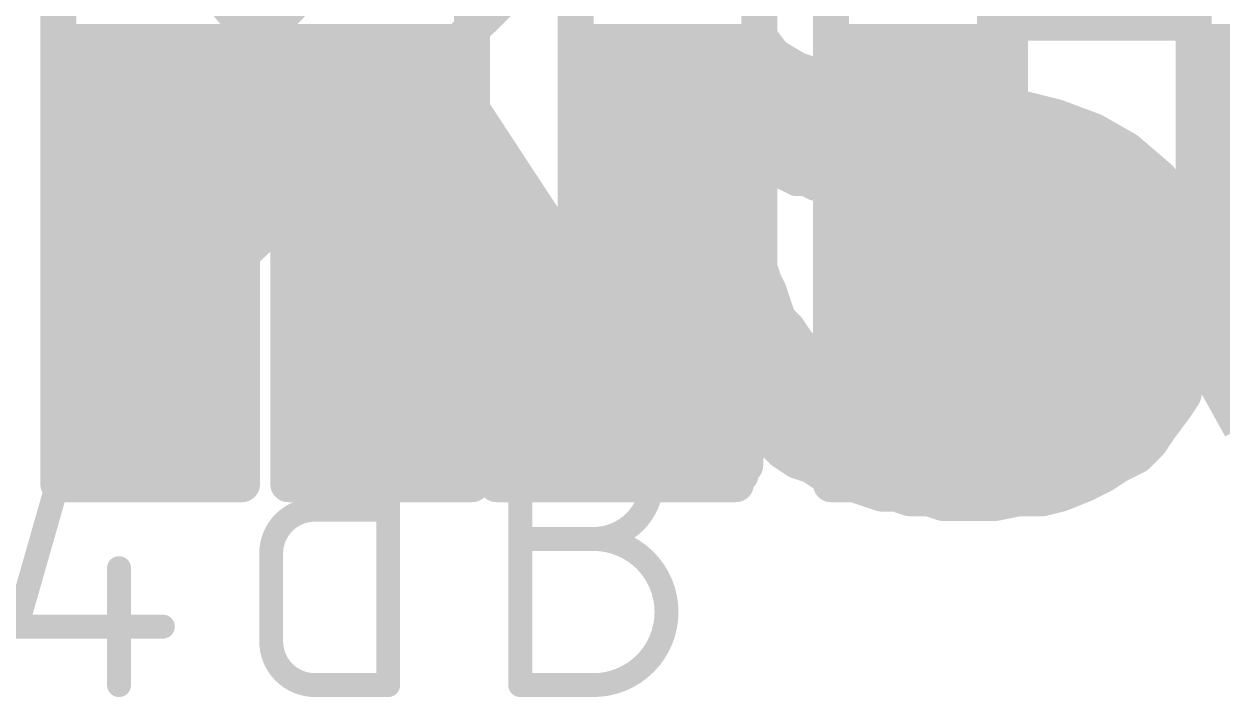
# Model space of a CAD drawing. Extents: x -26.2 to 60.5, y -16.3 to 39.9.
# Drawn here: x 16.528 to 19.071, y 34.27 to 35.7 of the extents above; entities that cross this region are included whole.
import ezdxf

# ---------------------------------------------------------------- set-up
doc = ezdxf.new("R2010")
doc.units = 0
for name, color, linetype in [('21', 41, 'CONTINUOUS'), ('22', 40, 'CONTINUOUS'), ('49', 6, 'CONTINUOUS')]:
    doc.layers.add(name, color=color, linetype=linetype)

msp = doc.modelspace()

# ---------------------------------------------------------------- linework, layer by layer
at = {"layer": '21', "const_width": 0.0762}
for points in [[(16.991, 36.672), (16.991, 35.632)], [(16.601, 34.722), (16.601, 36.462)], [(16.991, 35.632), (17.481, 36.142)], [(17.941, 36.142), (17.411, 35.622)], [(19.011, 35.142), (19.011, 36.142)], [(18.241, 34.722), (18.241, 35.882)], [(18.621, 35.882), (18.621, 34.722)], [(16.601, 35.6616), (16.991, 35.6616)], [(17.0194, 35.6616), (17.4514, 35.6616)], [(18.241, 35.6616), (18.621, 35.6616)], [(19.011, 35.6616), (19.391, 35.6616)], [(17.411, 35.622), (18.001, 34.722)], [(16.601, 35.5854), (17.435, 35.5854)], [(18.241, 35.5854), (18.621, 35.5854)], [(19.011, 35.5854), (19.391, 35.5854)], [(16.601, 35.5092), (17.4849, 35.5092)], [(18.241, 35.5092), (18.621, 35.5092)], [(19.011, 35.5092), (19.391, 35.5092)], [(16.601, 35.433), (17.5349, 35.433)], [(18.241, 35.433), (18.621, 35.433)], [(19.011, 35.433), (19.391, 35.433)], [(16.601, 35.3568), (17.5849, 35.3568)], [(17.141, 35.352), (16.991, 35.212)], [(17.531, 34.722), (17.141, 35.352)], [(18.241, 35.3568), (18.621, 35.3568)], [(19.011, 35.3568), (19.391, 35.3568)], [(16.601, 35.2806), (17.0645, 35.2806)], [(17.1852, 35.2806), (17.6348, 35.2806)], [(18.241, 35.2806), (18.621, 35.2806)], [(19.011, 35.2806), (19.3987, 35.2806)], [(16.991, 35.212), (16.991, 34.722)], [(16.601, 35.2044), (16.991, 35.2044)], [(17.2324, 35.2044), (17.6848, 35.2044)], [(18.241, 35.2044), (18.621, 35.2044)], [(19.011, 35.2044), (19.4082, 35.2044)], [(19.031, 35.032), (19.011, 35.142)], [(16.601, 35.1282), (16.991, 35.1282)], [(17.2795, 35.1282), (17.7347, 35.1282)], [(18.241, 35.1282), (18.621, 35.1282)], [(19.0135, 35.1282), (19.42, 35.1282)], [(16.601, 35.052), (16.991, 35.052)], [(17.3267, 35.052), (17.7847, 35.052)], [(18.241, 35.052), (18.621, 35.052)], [(19.0274, 35.052), (19.4735, 35.052)], [(19.061, 34.932), (19.031, 35.032)], [(16.601, 34.9758), (16.991, 34.9758)], [(17.3739, 34.9758), (17.8346, 34.9758)], [(18.241, 34.9758), (18.621, 34.9758)], [(19.0479, 34.9758), (20.331, 34.9758)], [(19.111, 34.842), (19.061, 34.932)], [(16.601, 34.8996), (16.991, 34.8996)], [(17.4211, 34.8996), (17.8846, 34.8996)], [(18.241, 34.8996), (18.621, 34.8996)], [(19.079, 34.8996), (19.9361, 34.8996)], [(16.601, 34.8234), (16.991, 34.8234)], [(17.4682, 34.8234), (17.9345, 34.8234)], [(18.241, 34.8234), (18.621, 34.8234)], [(16.601, 34.7472), (16.991, 34.7472)], [(17.5154, 34.7472), (17.9845, 34.7472)], [(18.241, 34.7472), (18.621, 34.7472)], [(16.991, 34.722), (16.601, 34.722)], [(18.001, 34.722), (17.531, 34.722)], [(18.621, 34.722), (18.241, 34.722)]]:
    msp.add_lwpolyline(points, dxfattribs=at)
at = {"layer": '21', "const_width": 0.0381}
for points in [[(16.601, 35.6806, 1), (16.601, 35.6425)], [(16.991, 35.6425, 1), (16.991, 35.6806)], [(17.0194, 35.6806, 1), (17.0194, 35.6425)], [(17.4514, 35.6425, 1), (17.4514, 35.6806)], [(18.241, 35.6806, 1), (18.241, 35.6425)], [(18.621, 35.6425, 1), (18.621, 35.6806)], [(19.011, 35.6806, 1), (19.011, 35.6425)], [(16.9773, 35.6452, 1), (17.0047, 35.6188)], [(17.3977, 35.6356, 1), (17.4243, 35.6084)], [(17.4269, 35.6324, 1), (17.3951, 35.6116)], [(16.9719, 35.632, 1), (17.01, 35.632)], [(16.601, 35.6044, 1), (16.601, 35.5663)], [(17.435, 35.5663, 1), (17.435, 35.6044)], [(18.241, 35.6044, 1), (18.241, 35.5663)], [(18.621, 35.5663, 1), (18.621, 35.6044)], [(19.011, 35.6044, 1), (19.011, 35.5663)], [(16.601, 35.5282, 1), (16.601, 35.4901)], [(17.4849, 35.4901, 1), (17.4849, 35.5282)], [(18.241, 35.5282, 1), (18.241, 35.4901)], [(18.621, 35.4901, 1), (18.621, 35.5282)], [(19.011, 35.5282, 1), (19.011, 35.4901)], [(16.601, 35.452, 1), (16.601, 35.4139)], [(17.5349, 35.4139, 1), (17.5349, 35.452)], [(18.241, 35.452, 1), (18.241, 35.4139)], [(18.621, 35.4139, 1), (18.621, 35.452)], [(19.011, 35.452, 1), (19.011, 35.4139)], [(16.601, 35.3758, 1), (16.601, 35.3377)], [(17.1572, 35.362, 1), (17.1248, 35.342)], [(17.154, 35.3381, 1), (17.128, 35.3659)], [(17.5849, 35.3377, 1), (17.5849, 35.3758)], [(18.241, 35.3758, 1), (18.241, 35.3377)], [(18.621, 35.3377, 1), (18.621, 35.3758)], [(19.011, 35.3758, 1), (19.011, 35.3377)], [(16.601, 35.2996, 1), (16.601, 35.2615)], [(17.0645, 35.2615, 1), (17.0645, 35.2996)], [(17.1852, 35.2996, 1), (17.1852, 35.2615)], [(17.6348, 35.2615, 1), (17.6348, 35.2996)], [(18.241, 35.2996, 1), (18.241, 35.2615)], [(18.621, 35.2615, 1), (18.621, 35.2996)], [(19.011, 35.2996, 1), (19.011, 35.2615)], [(17.01, 35.212, 1), (16.9719, 35.212)], [(16.601, 35.2234, 1), (16.601, 35.1853)], [(16.978, 35.2259, 1), (17.004, 35.1981)], [(16.991, 35.1853, 1), (16.991, 35.2234)], [(17.2324, 35.2234, 1), (17.2324, 35.1853)], [(17.6848, 35.1853, 1), (17.6848, 35.2234)], [(18.241, 35.2234, 1), (18.241, 35.1853)], [(18.621, 35.1853, 1), (18.621, 35.2234)], [(19.011, 35.2234, 1), (19.011, 35.1853)], [(19.0297, 35.1454, 1), (18.9923, 35.1386)], [(16.601, 35.1472, 1), (16.601, 35.1091)], [(16.991, 35.1091, 1), (16.991, 35.1472)], [(17.2795, 35.1472, 1), (17.2795, 35.1091)], [(17.7347, 35.1091, 1), (17.7347, 35.1472)], [(18.241, 35.1472, 1), (18.241, 35.1091)], [(18.621, 35.1091, 1), (18.621, 35.1472)], [(18.9919, 35.142, 1), (19.03, 35.142)], [(19.0135, 35.1472, 1), (19.0135, 35.1091)], [(16.601, 35.071, 1), (16.601, 35.0329)], [(16.991, 35.0329, 1), (16.991, 35.071)], [(17.3267, 35.071, 1), (17.3267, 35.0329)], [(17.7847, 35.0329, 1), (17.7847, 35.071)], [(18.241, 35.071, 1), (18.241, 35.0329)], [(18.621, 35.0329, 1), (18.621, 35.071)], [(19.0274, 35.071, 1), (19.0274, 35.0329)], [(19.0492, 35.0375, 1), (19.0128, 35.0265)], [(19.0123, 35.0286, 1), (19.0497, 35.0354)], [(16.601, 34.9948, 1), (16.601, 34.9567)], [(16.991, 34.9567, 1), (16.991, 34.9948)], [(17.3739, 34.9948, 1), (17.3739, 34.9567)], [(17.8346, 34.9567, 1), (17.8346, 34.9948)], [(18.241, 34.9948, 1), (18.241, 34.9567)], [(18.621, 34.9567, 1), (18.621, 34.9948)], [(19.0479, 34.9948, 1), (19.0479, 34.9567)], [(19.0777, 34.9413, 1), (19.0443, 34.9227)], [(19.0428, 34.9265, 1), (19.0792, 34.9375)], [(16.601, 34.9186, 1), (16.601, 34.8805)], [(16.991, 34.8805, 1), (16.991, 34.9186)], [(17.4211, 34.9186, 1), (17.4211, 34.8805)], [(17.8846, 34.8805, 1), (17.8846, 34.9186)], [(18.241, 34.9186, 1), (18.241, 34.8805)], [(18.621, 34.8805, 1), (18.621, 34.9186)], [(19.079, 34.9186, 1), (19.079, 34.8805)], [(16.601, 34.8424, 1), (16.601, 34.8043)], [(16.991, 34.8043, 1), (16.991, 34.8424)], [(17.4682, 34.8424, 1), (17.4682, 34.8043)], [(17.9345, 34.8043, 1), (17.9345, 34.8424)], [(18.241, 34.8424, 1), (18.241, 34.8043)], [(18.621, 34.8043, 1), (18.621, 34.8424)], [(16.601, 34.7662, 1), (16.601, 34.7281)], [(16.991, 34.7281, 1), (16.991, 34.7662)], [(17.5154, 34.7662, 1), (17.5154, 34.7281)], [(17.9845, 34.7281, 1), (17.9845, 34.7662)], [(18.241, 34.7662, 1), (18.241, 34.7281)], [(18.621, 34.7281, 1), (18.621, 34.7662)], [(16.601, 34.7411, 1), (16.601, 34.703)], [(16.5819, 34.722, 1), (16.62, 34.722)], [(16.9719, 34.722, 1), (17.01, 34.722)], [(16.991, 34.703, 1), (16.991, 34.7411)], [(17.531, 34.7411, 1), (17.531, 34.703)], [(17.5148, 34.712, 1), (17.5472, 34.732)], [(17.9851, 34.7116, 1), (18.0169, 34.7324)], [(18.001, 34.703, 1), (18.001, 34.7411)], [(18.241, 34.7411, 1), (18.241, 34.703)], [(18.2219, 34.722, 1), (18.26, 34.722)], [(18.602, 34.722, 1), (18.6401, 34.722)], [(18.621, 34.703, 1), (18.621, 34.7411)]]:
    msp.add_lwpolyline(points, format="xyb", dxfattribs=at)
at = {"layer": '22', "const_width": 0.0762}
for points in [[(17.479, 34.722), (17.479, 36.072)], [(17.699, 35.832), (17.699, 34.962)], [(18.979, 35.702), (18.959, 35.822)], [(18.089, 35.672), (18.089, 35.782)], [(16.959, 35.742), (17.009, 35.682)], [(18.589, 35.752), (18.589, 35.702)], [(18.589, 35.702), (18.979, 35.702)], [(17.009, 35.682), (17.049, 35.612)], [(18.119, 35.632), (18.089, 35.672)], [(17.0207, 35.6616), (17.479, 35.6616)], [(17.699, 35.6616), (18.0968, 35.6616)], [(18.169, 35.602), (18.119, 35.632)], [(17.049, 35.612), (17.069, 35.542)], [(18.229, 35.582), (18.169, 35.602)], [(17.0566, 35.5854), (17.479, 35.5854)], [(17.699, 35.5854), (18.2188, 35.5854)], [(18.299, 35.562), (18.229, 35.582)], [(17.069, 35.542), (17.089, 35.452)], [(18.299, 35.562), (18.249, 35.362)], [(18.249, 35.362), (18.299, 35.562)], [(18.369, 35.552), (18.299, 35.562)], [(18.549, 35.532), (18.369, 35.552)], [(18.469, 35.322), (18.549, 35.532)], [(18.549, 35.532), (18.469, 35.322)], [(18.639, 35.522), (18.549, 35.532)], [(18.719, 35.502), (18.639, 35.522)], [(17.0763, 35.5092), (17.479, 35.5092)], [(17.699, 35.5092), (18.2858, 35.5092)], [(18.2858, 35.5092), (18.5403, 35.5092)], [(18.5403, 35.5092), (18.6902, 35.5092)], [(18.799, 35.472), (18.719, 35.502)], [(18.869, 35.432), (18.799, 35.472)], [(17.089, 35.452), (17.089, 34.722)], [(17.089, 35.433), (17.479, 35.433)], [(17.699, 35.433), (18.2668, 35.433)], [(18.089, 35.182), (18.089, 35.412)], [(18.089, 35.412), (18.109, 35.392)], [(18.2668, 35.433), (18.5113, 35.433)], [(18.5113, 35.433), (18.8673, 35.433)], [(18.939, 35.372), (18.869, 35.432)], [(18.109, 35.392), (18.129, 35.392)], [(18.129, 35.392), (18.169, 35.372)], [(18.169, 35.372), (18.189, 35.372)], [(18.189, 35.372), (18.209, 35.362)], [(18.209, 35.362), (18.249, 35.362)], [(18.249, 35.362), (18.269, 35.352)], [(18.979, 35.302), (18.939, 35.372)], [(17.089, 35.3568), (17.479, 35.3568)], [(17.699, 35.3568), (18.089, 35.3568)], [(18.2594, 35.3568), (18.4823, 35.3568)], [(18.269, 35.352), (18.289, 35.352)], [(18.289, 35.352), (18.319, 35.342)], [(18.319, 35.342), (18.359, 35.342)], [(18.359, 35.342), (18.389, 35.332)], [(18.4823, 35.3568), (18.9477, 35.3568)], [(18.389, 35.332), (18.429, 35.332)], [(18.429, 35.332), (18.449, 35.322)], [(18.449, 35.322), (18.469, 35.322)], [(18.469, 35.322), (18.499, 35.312)], [(18.499, 35.312), (18.519, 35.302)], [(18.519, 35.302), (18.529, 35.292)], [(18.529, 35.292), (18.569, 35.272)], [(19.009, 35.212), (18.979, 35.302)], [(17.089, 35.2806), (17.479, 35.2806)], [(17.699, 35.2806), (18.089, 35.2806)], [(18.5518, 35.2806), (18.9861, 35.2806)], [(18.569, 35.272), (18.579, 35.262)], [(18.579, 35.262), (18.599, 35.252)], [(18.599, 35.252), (18.629, 35.192)], [(19.029, 35.102), (19.009, 35.212)], [(17.089, 35.2044), (17.479, 35.2044)], [(17.699, 35.2044), (18.089, 35.2044)], [(18.099, 35.152), (18.089, 35.182)], [(18.6228, 35.2044), (19.0104, 35.2044)], [(18.629, 35.192), (18.629, 35.172)], [(18.629, 35.172), (18.639, 35.152)], [(18.109, 35.132), (18.099, 35.152)], [(18.129, 35.072), (18.109, 35.132)], [(18.639, 35.152), (18.639, 35.102)], [(17.089, 35.1282), (17.479, 35.1282)], [(17.699, 35.1282), (18.1103, 35.1282)], [(18.639, 35.1282), (19.0242, 35.1282)], [(18.639, 35.102), (18.629, 35.072)], [(19.019, 35.052), (19.029, 35.102)], [(18.149, 35.052), (18.129, 35.072)], [(18.629, 35.072), (18.629, 35.052)], [(17.089, 35.052), (17.479, 35.052)], [(17.699, 35.052), (18.149, 35.052)], [(18.169, 35.022), (18.149, 35.052)], [(18.619, 35.032), (18.609, 35.022)], [(18.629, 35.052), (18.619, 35.032)], [(18.629, 35.052), (19.019, 35.052)], [(19.019, 35.002), (19.019, 35.052)], [(18.189, 35.002), (18.169, 35.022)], [(18.609, 35.022), (18.599, 35.002)], [(18.219, 34.982), (18.189, 35.002)], [(18.259, 34.972), (18.219, 34.982)], [(18.569, 34.982), (18.529, 34.962)], [(18.579, 34.992), (18.569, 34.982)], [(18.599, 35.002), (18.579, 34.992)], [(18.999, 34.962), (19.019, 35.002)], [(17.089, 34.9758), (17.479, 34.9758)], [(17.699, 34.962), (17.689, 34.942)], [(17.699, 34.9758), (18.2438, 34.9758)], [(18.299, 34.952), (18.259, 34.972)], [(18.509, 34.962), (18.489, 34.952)], [(18.529, 34.962), (18.509, 34.962)], [(18.5566, 34.9758), (19.0059, 34.9758)], [(18.989, 34.912), (18.999, 34.962)], [(17.689, 34.942), (17.689, 34.852)], [(18.349, 34.952), (18.299, 34.952)], [(18.399, 34.942), (18.349, 34.952)], [(18.449, 34.942), (18.399, 34.942)], [(18.469, 34.952), (18.449, 34.942)], [(18.489, 34.952), (18.469, 34.952)], [(18.969, 34.882), (18.989, 34.912)], [(17.089, 34.8996), (17.479, 34.8996)], [(17.689, 34.8996), (18.9807, 34.8996)], [(18.939, 34.842), (18.969, 34.882)], [(17.689, 34.852), (17.679, 34.832)], [(18.069, 34.802), (18.069, 34.862)], [(18.069, 34.862), (18.089, 34.832)], [(17.679, 34.832), (17.679, 34.812)], [(18.089, 34.832), (18.119, 34.812)], [(18.919, 34.812), (18.939, 34.842)], [(17.089, 34.8234), (17.479, 34.8234)], [(17.679, 34.812), (17.669, 34.792)], [(17.679, 34.8234), (18.069, 34.8234)], [(18.059, 34.792), (18.069, 34.802)], [(18.1019, 34.8234), (18.9266, 34.8234)], [(18.119, 34.812), (18.139, 34.792)], [(18.889, 34.782), (18.919, 34.812)], [(17.669, 34.792), (17.669, 34.762)], [(18.059, 34.762), (18.059, 34.792)], [(18.139, 34.792), (18.169, 34.772)], [(18.849, 34.762), (18.889, 34.782)], [(17.669, 34.762), (17.659, 34.742)], [(18.049, 34.752), (18.059, 34.762)], [(18.049, 34.742), (18.049, 34.752)], [(18.169, 34.772), (18.199, 34.762)], [(18.199, 34.762), (18.229, 34.742)], [(18.819, 34.742), (18.849, 34.762)], [(17.089, 34.7472), (17.479, 34.7472)], [(17.659, 34.742), (17.649, 34.732)], [(17.649, 34.732), (17.649, 34.722)], [(17.6616, 34.7472), (18.049, 34.7472)], [(18.039, 34.732), (18.049, 34.742)], [(18.039, 34.722), (18.039, 34.732)], [(18.2212, 34.7472), (18.8268, 34.7472)], [(18.229, 34.742), (18.349, 34.702)], [(18.779, 34.722), (18.819, 34.742)], [(17.089, 34.722), (17.479, 34.722)], [(17.649, 34.722), (18.039, 34.722)], [(18.349, 34.702), (18.379, 34.702)], [(18.379, 34.702), (18.409, 34.692)], [(18.689, 34.692), (18.729, 34.702)], [(18.729, 34.702), (18.779, 34.722)], [(18.409, 34.692), (18.449, 34.692)], [(18.449, 34.692), (18.479, 34.682)], [(18.479, 34.682), (18.589, 34.682)], [(18.589, 34.682), (18.639, 34.692)], [(18.639, 34.692), (18.689, 34.692)]]:
    msp.add_lwpolyline(points, dxfattribs=at)
at = {"layer": '22', "const_width": 0.0381}
for points in [[(18.589, 35.721, 1), (18.589, 35.6829)], [(18.979, 35.6829, 1), (18.979, 35.721)], [(17.0255, 35.6915, 1), (16.9925, 35.6725)], [(16.9944, 35.6698, 1), (17.0236, 35.6942)], [(18.1042, 35.6834, 1), (18.0738, 35.6606)], [(18.57, 35.702, 1), (18.6081, 35.702)], [(18.9602, 35.6989, 1), (18.9978, 35.7051)], [(17.0207, 35.6806, 1), (17.0207, 35.6425)], [(17.479, 35.6425, 1), (17.479, 35.6806)], [(17.699, 35.6806, 1), (17.699, 35.6425)], [(18.07, 35.672, 1), (18.1081, 35.672)], [(18.0968, 35.6425, 1), (18.0968, 35.6806)], [(18.1288, 35.6483, 1), (18.1092, 35.6157)], [(18.1038, 35.6206, 1), (18.1342, 35.6434)], [(17.0673, 35.6172, 1), (17.0307, 35.6068)], [(17.0325, 35.6025, 1), (17.0655, 35.6215)], [(18.175, 35.6201, 1), (18.163, 35.5839)], [(18.1592, 35.5857, 1), (18.1788, 35.6183)], [(17.0566, 35.6044, 1), (17.0566, 35.5663)], [(17.479, 35.5663, 1), (17.479, 35.6044)], [(17.699, 35.6044, 1), (17.699, 35.5663)], [(18.2342, 35.6003, 1), (18.2238, 35.5637)], [(18.2188, 35.5663, 1), (18.2188, 35.6044)], [(18.223, 35.5639, 1), (18.235, 35.6001)], [(17.0876, 35.5461, 1), (17.0504, 35.5379)], [(18.3017, 35.5809, 1), (18.2963, 35.5431)], [(18.3175, 35.5574, 1), (18.2805, 35.5666)], [(18.3175, 35.5574, 1), (18.2805, 35.5666)], [(18.2938, 35.5437, 1), (18.3042, 35.5803)], [(18.3711, 35.5709, 1), (18.3669, 35.5331)], [(18.3663, 35.5331, 1), (18.3717, 35.5709)], [(17.0507, 35.5368, 1), (17.0873, 35.5472)], [(18.5511, 35.5509, 1), (18.5469, 35.5131)], [(18.5668, 35.5252, 1), (18.5312, 35.5388)], [(18.5668, 35.5252, 1), (18.5312, 35.5388)], [(18.5469, 35.5131, 1), (18.5511, 35.5509)], [(18.6436, 35.5405, 1), (18.6344, 35.5035)], [(18.6369, 35.5031, 1), (18.6411, 35.5409)], [(17.0763, 35.5282, 1), (17.0763, 35.4901)], [(17.479, 35.4901, 1), (17.479, 35.5282)], [(17.699, 35.5282, 1), (17.699, 35.4901)], [(18.2858, 35.5282, 1), (18.2858, 35.4901)], [(18.2858, 35.4901, 1), (18.2858, 35.5282)], [(18.5403, 35.5282, 1), (18.5403, 35.4901)], [(18.5403, 35.4901, 1), (18.5403, 35.5282)], [(18.6902, 35.4901, 1), (18.6902, 35.5282)], [(18.7257, 35.5198, 1), (18.7123, 35.4842)], [(18.7144, 35.4835, 1), (18.7236, 35.5205)], [(18.8085, 35.4885, 1), (18.7895, 35.4555)], [(18.7923, 35.4542, 1), (18.8057, 35.4898)], [(17.1081, 35.452, 1), (17.07, 35.452)], [(17.0704, 35.4479, 1), (17.1076, 35.4561)], [(17.089, 35.452, 1), (17.089, 35.4139)], [(17.479, 35.4139, 1), (17.479, 35.452)], [(17.699, 35.452, 1), (17.699, 35.4139)], [(18.1025, 35.4255, 1), (18.0755, 35.3985)], [(18.1081, 35.412, 1), (18.07, 35.412)], [(18.2668, 35.452, 1), (18.2668, 35.4139)], [(18.2668, 35.4139, 1), (18.2668, 35.452)], [(18.5113, 35.452, 1), (18.5113, 35.4139)], [(18.5113, 35.4139, 1), (18.5113, 35.452)], [(18.8814, 35.4465, 1), (18.8566, 35.4175)], [(18.8595, 35.4155, 1), (18.8785, 35.4485)], [(18.8673, 35.4139, 1), (18.8673, 35.452)], [(18.109, 35.4111, 1), (18.109, 35.373)], [(18.0955, 35.3785, 1), (18.1225, 35.4055)], [(18.1375, 35.409, 1), (18.1205, 35.375)], [(18.129, 35.373, 1), (18.129, 35.4111)], [(18.169, 35.391, 1), (18.169, 35.3529)], [(18.1605, 35.355, 1), (18.1775, 35.389)], [(18.1975, 35.389, 1), (18.1805, 35.355)], [(18.189, 35.3529, 1), (18.189, 35.391)], [(18.209, 35.3811, 1), (18.209, 35.343)], [(18.2005, 35.345, 1), (18.2175, 35.379)], [(18.2575, 35.379, 1), (18.2405, 35.345)], [(18.249, 35.343, 1), (18.249, 35.3811)], [(18.9555, 35.3815, 1), (18.9225, 35.3625)], [(18.9266, 35.3575, 1), (18.9514, 35.3865)], [(17.089, 35.3758, 1), (17.089, 35.3377)], [(17.479, 35.3377, 1), (17.479, 35.3758)], [(17.699, 35.3758, 1), (17.699, 35.3377)], [(18.089, 35.3377, 1), (18.089, 35.3758)], [(18.2305, 35.3666, 1), (18.2675, 35.3574)], [(18.2305, 35.3666, 1), (18.2675, 35.3574)], [(18.2594, 35.3758, 1), (18.2594, 35.3377)], [(18.269, 35.3711, 1), (18.269, 35.333)], [(18.2605, 35.335, 1), (18.2775, 35.369)], [(18.295, 35.3701, 1), (18.283, 35.3339)], [(18.289, 35.333, 1), (18.289, 35.3711)], [(18.319, 35.361, 1), (18.319, 35.3229)], [(18.313, 35.3239, 1), (18.325, 35.3601)], [(18.365, 35.3601, 1), (18.353, 35.3239)], [(18.359, 35.3229, 1), (18.359, 35.361)], [(18.4823, 35.3758, 1), (18.4823, 35.3377)], [(18.4823, 35.3377, 1), (18.4823, 35.3758)], [(18.9477, 35.3377, 1), (18.9477, 35.3758)], [(18.389, 35.3511, 1), (18.389, 35.313)], [(18.383, 35.3139, 1), (18.395, 35.3501)], [(18.4375, 35.349, 1), (18.4205, 35.315)], [(18.429, 35.313, 1), (18.429, 35.3511)], [(18.449, 35.3411, 1), (18.449, 35.303)], [(18.4405, 35.305, 1), (18.4575, 35.339)], [(18.475, 35.3401, 1), (18.463, 35.3039)], [(18.4512, 35.3288, 1), (18.4868, 35.3152)], [(18.4512, 35.3288, 1), (18.4868, 35.3152)], [(18.469, 35.303, 1), (18.469, 35.3411)], [(18.5075, 35.329, 1), (18.4905, 35.295)], [(18.493, 35.2939, 1), (18.505, 35.3301)], [(18.5325, 35.3155, 1), (18.5055, 35.2885)], [(18.5375, 35.309, 1), (18.5205, 35.275)], [(18.5105, 35.285, 1), (18.5275, 35.319)], [(18.5155, 35.2785, 1), (18.5425, 35.3055)], [(18.9971, 35.308, 1), (18.9609, 35.296)], [(18.9625, 35.2925, 1), (18.9955, 35.3115)], [(17.089, 35.2996, 1), (17.089, 35.2615)], [(17.479, 35.2615, 1), (17.479, 35.2996)], [(17.699, 35.2996, 1), (17.699, 35.2615)], [(18.089, 35.2615, 1), (18.089, 35.2996)], [(18.5518, 35.2996, 1), (18.5518, 35.2615)], [(18.5825, 35.2855, 1), (18.5555, 35.2585)], [(18.5875, 35.279, 1), (18.5705, 35.245)], [(18.5605, 35.255, 1), (18.5775, 35.289)], [(18.9861, 35.2615, 1), (18.9861, 35.2996)], [(18.5655, 35.2485, 1), (18.5925, 35.2755)], [(18.616, 35.2605, 1), (18.582, 35.2435)], [(18.5905, 35.235, 1), (18.6075, 35.269)], [(19.0277, 35.2154, 1), (18.9903, 35.2086)], [(17.089, 35.2234, 1), (17.089, 35.1853)], [(17.479, 35.1853, 1), (17.479, 35.2234)], [(17.699, 35.2234, 1), (17.699, 35.1853)], [(18.1071, 35.188, 1), (18.0709, 35.176)], [(18.089, 35.1853, 1), (18.089, 35.2234)], [(18.6228, 35.2234, 1), (18.6228, 35.1853)], [(18.6481, 35.192, 1), (18.61, 35.192)], [(18.9909, 35.206, 1), (19.0271, 35.218)], [(19.0104, 35.1853, 1), (19.0104, 35.2234)], [(18.07, 35.182, 1), (18.1081, 35.182)], [(18.646, 35.1805, 1), (18.612, 35.1635)], [(18.612, 35.1835, 1), (18.646, 35.2005)], [(18.116, 35.1605, 1), (18.082, 35.1435)], [(18.0809, 35.146, 1), (18.1171, 35.158)], [(18.1271, 35.138, 1), (18.0909, 35.126)], [(18.61, 35.172, 1), (18.6481, 35.172)], [(18.658, 35.152, 1), (18.6199, 35.152)], [(18.622, 35.1435, 1), (18.656, 35.1605)], [(17.089, 35.1472, 1), (17.089, 35.1091)], [(17.479, 35.1091, 1), (17.479, 35.1472)], [(17.699, 35.1472, 1), (17.699, 35.1091)], [(18.092, 35.1235, 1), (18.126, 35.1405)], [(18.1103, 35.1091, 1), (18.1103, 35.1472)], [(18.639, 35.1472, 1), (18.639, 35.1091)], [(19.0242, 35.1091, 1), (19.0242, 35.1472)], [(18.6199, 35.102, 1), (18.658, 35.102)], [(18.6571, 35.096, 1), (18.6209, 35.108)], [(19.0477, 35.0983, 1), (19.0103, 35.1057)], [(19.0103, 35.0986, 1), (19.0477, 35.1054)], [(18.1425, 35.0855, 1), (18.1155, 35.0585)], [(18.1109, 35.066, 1), (18.1471, 35.078)], [(18.6481, 35.072, 1), (18.61, 35.072)], [(18.6109, 35.078, 1), (18.6471, 35.066)], [(17.089, 35.071, 1), (17.089, 35.0329)], [(17.479, 35.0329, 1), (17.479, 35.071)], [(17.699, 35.071, 1), (17.699, 35.0329)], [(18.1649, 35.0626, 1), (18.1331, 35.0414)], [(18.1355, 35.0385, 1), (18.1625, 35.0655)], [(18.149, 35.0329, 1), (18.149, 35.071)], [(18.6325, 35.0185, 1), (18.6055, 35.0455)], [(18.629, 35.071, 1), (18.629, 35.0329)], [(18.61, 35.052, 1), (18.6481, 35.052)], [(18.646, 35.0435, 1), (18.612, 35.0605)], [(19.0381, 35.052, 1), (19, 35.052)], [(19.0003, 35.0557, 1), (19.0377, 35.0483)], [(19.019, 35.0329, 1), (19.019, 35.071)], [(18.1825, 35.0355, 1), (18.1555, 35.0085)], [(18.1531, 35.0114, 1), (18.1849, 35.0326)], [(18.5955, 35.0355, 1), (18.6225, 35.0085)], [(18.626, 35.0135, 1), (18.592, 35.0305)], [(18.602, 35.0405, 1), (18.636, 35.0235)], [(18.1996, 35.0179, 1), (18.1784, 34.9861)], [(18.1755, 34.9885, 1), (18.2025, 35.0155)], [(18.2236, 35.0005, 1), (18.2144, 34.9635)], [(18.2084, 34.9661, 1), (18.2296, 34.9979)], [(18.5705, 35.009, 1), (18.5875, 34.975)], [(18.5775, 34.965, 1), (18.5605, 34.999)], [(18.5925, 34.9785, 1), (18.5655, 35.0055)], [(18.582, 35.0105, 1), (18.616, 34.9935)], [(18.6075, 34.985, 1), (18.5905, 35.019)], [(19, 35.002, 1), (19.0381, 35.002)], [(19.036, 34.9935, 1), (19.002, 35.0105)], [(17.089, 34.9948, 1), (17.089, 34.9567)], [(17.479, 34.9567, 1), (17.479, 34.9948)], [(17.699, 34.9948, 1), (17.699, 34.9567)], [(17.716, 34.9535, 1), (17.682, 34.9705)], [(18.2675, 34.989, 1), (18.2505, 34.955)], [(18.2438, 34.9567, 1), (18.2438, 34.9948)], [(18.2544, 34.9535, 1), (18.2636, 34.9905)], [(18.509, 34.9811, 1), (18.509, 34.943)], [(18.5175, 34.945, 1), (18.5005, 34.979)], [(18.5205, 34.979, 1), (18.5375, 34.945)], [(18.529, 34.943, 1), (18.529, 34.9811)], [(18.5566, 34.9948, 1), (18.5566, 34.9567)], [(18.5555, 34.9955, 1), (18.5825, 34.9685)], [(19.0177, 34.9583, 1), (18.9803, 34.9657)], [(19.0059, 34.9567, 1), (19.0059, 34.9948)], [(17.672, 34.9505, 1), (17.706, 34.9335)], [(17.7081, 34.942, 1), (17.67, 34.942)], [(17.68, 34.962, 1), (17.7181, 34.962)], [(18.299, 34.971, 1), (18.299, 34.9329)], [(18.2905, 34.935, 1), (18.3075, 34.969)], [(18.3527, 34.9707, 1), (18.3453, 34.9333)], [(18.349, 34.9329, 1), (18.349, 34.971)], [(18.399, 34.9611, 1), (18.399, 34.923)], [(18.3953, 34.9233, 1), (18.4027, 34.9607)], [(18.4405, 34.959, 1), (18.4575, 34.925)], [(18.449, 34.923, 1), (18.449, 34.9611)], [(18.469, 34.971, 1), (18.469, 34.9329)], [(18.4775, 34.935, 1), (18.4605, 34.969)], [(18.4805, 34.969, 1), (18.4975, 34.935)], [(18.489, 34.9329, 1), (18.489, 34.971)], [(18.982, 34.9705, 1), (19.016, 34.9535)], [(19.0049, 34.9014, 1), (18.9731, 34.9226)], [(17.089, 34.9186, 1), (17.089, 34.8805)], [(17.479, 34.8805, 1), (17.479, 34.9186)], [(17.689, 34.9186, 1), (17.689, 34.8805)], [(18.9842, 34.8706, 1), (18.9538, 34.8934)], [(18.9703, 34.9157, 1), (19.0077, 34.9083)], [(18.9807, 34.8805, 1), (18.9807, 34.9186)], [(17.706, 34.8435, 1), (17.672, 34.8605)], [(18.0849, 34.8726, 1), (18.0531, 34.8514)], [(18.0881, 34.862, 1), (18.05, 34.862)], [(18.9531, 34.8926, 1), (18.9849, 34.8714)], [(17.6981, 34.832, 1), (17.66, 34.832)], [(17.67, 34.852, 1), (17.7081, 34.852)], [(18.0996, 34.8479, 1), (18.0784, 34.8161)], [(18.9238, 34.8534, 1), (18.9542, 34.8306)], [(18.9549, 34.8314, 1), (18.9231, 34.8526)], [(17.089, 34.8424, 1), (17.089, 34.8043)], [(17.479, 34.8043, 1), (17.479, 34.8424)], [(17.679, 34.8424, 1), (17.679, 34.8043)], [(17.662, 34.8405, 1), (17.696, 34.8235)], [(17.696, 34.8035, 1), (17.662, 34.8205)], [(18.0825, 34.7885, 1), (18.0555, 34.8155)], [(18.069, 34.8043, 1), (18.069, 34.8424)], [(18.0731, 34.8214, 1), (18.1049, 34.8426)], [(18.1019, 34.8424, 1), (18.1019, 34.8043)], [(18.1325, 34.8255, 1), (18.1055, 34.7985)], [(18.1084, 34.7961, 1), (18.1296, 34.8279)], [(18.9031, 34.8226, 1), (18.9349, 34.8014)], [(18.9325, 34.7985, 1), (18.9055, 34.8255)], [(18.9266, 34.8043, 1), (18.9266, 34.8424)], [(17.6881, 34.792, 1), (17.65, 34.792)], [(17.652, 34.8005, 1), (17.686, 34.7835)], [(17.66, 34.812, 1), (17.6981, 34.812)], [(18.0781, 34.792, 1), (18.04, 34.792)], [(18.0455, 34.8055, 1), (18.0725, 34.7785)], [(18.05, 34.802, 1), (18.0881, 34.802)], [(18.1496, 34.8079, 1), (18.1284, 34.7761)], [(18.1255, 34.7785, 1), (18.1525, 34.8055)], [(18.8755, 34.7955, 1), (18.9025, 34.7685)], [(18.8975, 34.765, 1), (18.8805, 34.799)], [(17.686, 34.7535, 1), (17.652, 34.7705)], [(18.068, 34.752, 1), (18.0299, 34.752)], [(18.0725, 34.7485, 1), (18.0455, 34.7755)], [(18.175, 34.7901, 1), (18.163, 34.7539)], [(18.1584, 34.7561, 1), (18.1796, 34.7879)], [(18.2096, 34.7779, 1), (18.1884, 34.7461)], [(18.193, 34.7439, 1), (18.205, 34.7801)], [(18.8405, 34.779, 1), (18.8575, 34.745)], [(18.8596, 34.7461, 1), (18.8384, 34.7779)], [(17.089, 34.7662, 1), (17.089, 34.7281)], [(17.479, 34.7281, 1), (17.479, 34.7662)], [(17.6681, 34.732, 1), (17.63, 34.732)], [(17.6355, 34.7455, 1), (17.6625, 34.7185)], [(17.642, 34.7505, 1), (17.676, 34.7335)], [(17.6616, 34.7662, 1), (17.6616, 34.7281)], [(17.6725, 34.7285, 1), (17.6455, 34.7555)], [(17.65, 34.762, 1), (17.6881, 34.762)], [(18.0581, 34.732, 1), (18.02, 34.732)], [(18.0255, 34.7455, 1), (18.0525, 34.7185)], [(18.0355, 34.7655, 1), (18.0625, 34.7385)], [(18.0625, 34.7285, 1), (18.0355, 34.7555)], [(18.04, 34.762, 1), (18.0781, 34.762)], [(18.049, 34.7281, 1), (18.049, 34.7662)], [(18.2212, 34.7662, 1), (18.2212, 34.7281)], [(18.235, 34.7601, 1), (18.223, 34.7239)], [(18.2184, 34.7261, 1), (18.2396, 34.7579)], [(18.8084, 34.7579, 1), (18.8296, 34.7261)], [(18.8275, 34.725, 1), (18.8105, 34.759)], [(18.8268, 34.7281, 1), (18.8268, 34.7662)], [(17.089, 34.7411, 1), (17.089, 34.703)], [(17.07, 34.722, 1), (17.1081, 34.722)], [(17.4599, 34.722, 1), (17.498, 34.722)], [(17.479, 34.703, 1), (17.479, 34.7411)], [(17.649, 34.7411, 1), (17.649, 34.703)], [(17.63, 34.722, 1), (17.6681, 34.722)], [(18.02, 34.722, 1), (18.0581, 34.722)], [(18.0299, 34.742, 1), (18.068, 34.742)], [(18.039, 34.703, 1), (18.039, 34.7411)], [(18.349, 34.721, 1), (18.349, 34.6829)], [(18.343, 34.6839, 1), (18.355, 34.7201)], [(18.385, 34.7201, 1), (18.373, 34.6839)], [(18.379, 34.6829, 1), (18.379, 34.721)], [(18.7219, 34.7197, 1), (18.7361, 34.6843)], [(18.7336, 34.6835, 1), (18.7244, 34.7205)], [(18.7705, 34.739, 1), (18.7875, 34.705)], [(18.7861, 34.7043, 1), (18.7719, 34.7397)], [(18.409, 34.7111, 1), (18.409, 34.673)], [(18.403, 34.6739, 1), (18.415, 34.7101)], [(18.455, 34.7101, 1), (18.443, 34.6739)], [(18.449, 34.673, 1), (18.449, 34.7111)], [(18.479, 34.7011, 1), (18.479, 34.663)], [(18.473, 34.6639, 1), (18.485, 34.7001)], [(18.5853, 34.7007, 1), (18.5927, 34.6633)], [(18.589, 34.663, 1), (18.589, 34.7011)], [(18.639, 34.7111, 1), (18.639, 34.673)], [(18.6427, 34.6733, 1), (18.6353, 34.7107)], [(18.6844, 34.7105, 1), (18.6936, 34.6735)], [(18.689, 34.673, 1), (18.689, 34.7111)]]:
    msp.add_lwpolyline(points, format="xyb", dxfattribs=at)
at = {"layer": '49', "const_width": 0.0508}
for points in [[(16.6366, 34.8542), (16.5125, 34.4196)], [(17.301, 34.8542), (17.301, 34.2954)], [(17.5814, 34.2954), (17.5814, 34.8542)], [(17.5814, 34.8542), (17.7367, 34.8542)], [(17.1458, 34.6679), (17.301, 34.6679)], [(17.5814, 34.6058), (17.7367, 34.6058)], [(17.0527, 34.3885), (17.0527, 34.5748)], [(16.7298, 34.5438), (16.7298, 34.2954)], [(16.5125, 34.4196), (16.8229, 34.4196)], [(17.301, 34.2954), (17.1458, 34.2954)], [(17.7367, 34.2954), (17.5814, 34.2954)]]:
    msp.add_lwpolyline(points, dxfattribs=at)
at = {"layer": '49'}
for points, const_width in [([(16.6488, 34.8507, 1), (16.6244, 34.8577)], 0.0254), ([(17.3137, 34.8542, 1), (17.2883, 34.8542)], 0.0254), ([(17.5941, 34.8542, 1), (17.5687, 34.8542)], 0.0254), ([(17.5814, 34.8669, 1), (17.5814, 34.8415)], 0.0254), ([(17.7367, 34.6058, 1), (17.7367, 34.8542)], 0.0508), ([(17.7367, 34.8669, 1), (17.7367, 34.8415)], 0.0254), ([(17.7367, 34.8415, 1), (17.7367, 34.8669)], 0.0254), ([(17.1458, 34.6679, 0.4142), (17.0527, 34.5748)], 0.0508), ([(17.1458, 34.6806, 1), (17.1458, 34.6552)], 0.0254), ([(17.1458, 34.6552, 1), (17.1458, 34.6806)], 0.0254), ([(17.301, 34.6552, 1), (17.301, 34.6806)], 0.0254), ([(17.5814, 34.6185, 1), (17.5814, 34.5931)], 0.0254), ([(17.7367, 34.2954, 1), (17.7367, 34.6058)], 0.0508), ([(17.7367, 34.6185, 1), (17.7367, 34.5931)], 0.0254), ([(17.7367, 34.6185, 1), (17.7367, 34.5931)], 0.0254), ([(17.7367, 34.5931, 1), (17.7367, 34.6185)], 0.0254), ([(17.0654, 34.5748, 1), (17.04, 34.5748)], 0.0254), ([(17.04, 34.5748, 1), (17.0654, 34.5748)], 0.0254), ([(16.7425, 34.5438, 1), (16.7171, 34.5438)], 0.0254), ([(16.5002, 34.4231, 1), (16.5247, 34.4161)], 0.0254), ([(16.8229, 34.4069, 1), (16.8229, 34.4323)], 0.0254), ([(17.0527, 34.3885, 0.4142), (17.1458, 34.2954)], 0.0508), ([(17.0654, 34.3885, 1), (17.04, 34.3885)], 0.0254), ([(17.04, 34.3885, 1), (17.0654, 34.3885)], 0.0254), ([(16.7171, 34.2954, 1), (16.7425, 34.2954)], 0.0254), ([(17.1458, 34.3081, 1), (17.1458, 34.2827)], 0.0254), ([(17.1458, 34.2827, 1), (17.1458, 34.3081)], 0.0254), ([(17.2883, 34.2954, 1), (17.3137, 34.2954)], 0.0254), ([(17.301, 34.2827, 1), (17.301, 34.3081)], 0.0254), ([(17.5814, 34.3081, 1), (17.5814, 34.2827)], 0.0254), ([(17.5687, 34.2954, 1), (17.5941, 34.2954)], 0.0254), ([(17.7367, 34.3081, 1), (17.7367, 34.2827)], 0.0254), ([(17.7367, 34.2827, 1), (17.7367, 34.3081)], 0.0254)]:
    msp.add_lwpolyline(points, format="xyb", dxfattribs=dict(at, const_width=const_width))

doc.saveas('drawing.dxf')
